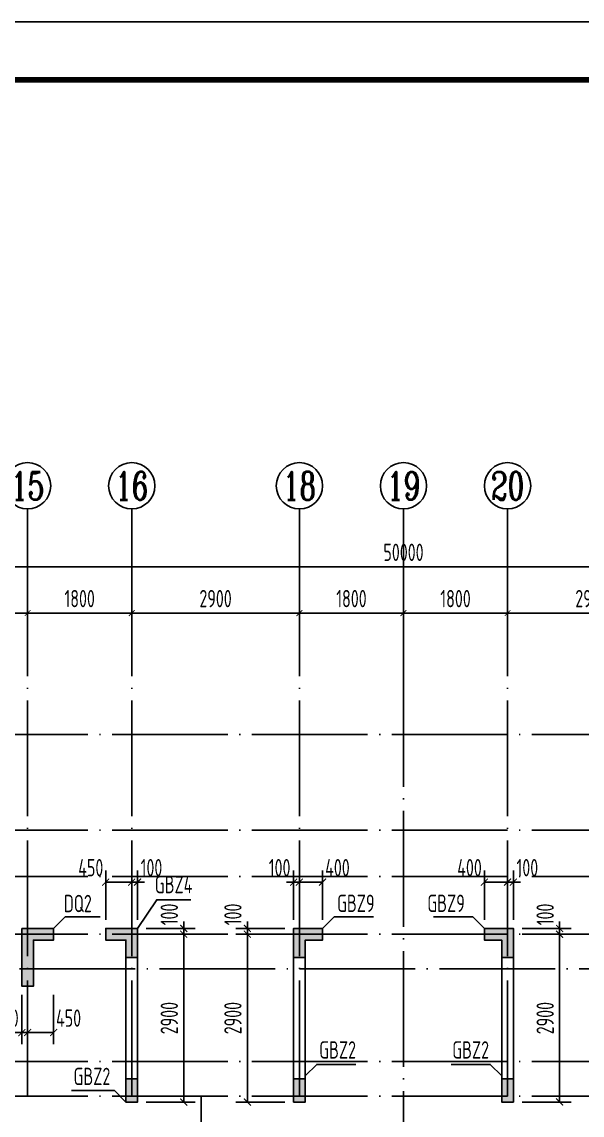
# Model space of a CAD drawing. Extents: x -668857 to 143095, y -247466 to 228182.
# Drawn here: x -308541 to -298851, y 69205 to 88100 of the extents above; entities that cross this region are included whole.
import ezdxf
from ezdxf.enums import TextEntityAlignment as Align

# ---------------------------------------------------------------- set-up
doc = ezdxf.new("R2010")
doc.units = 0
doc.header["$LTSCALE"] = 1000
doc.linetypes.add('DOTE', pattern=[2.42, 2, -0.2, 0.02, -0.2])
doc.layers.get('0').update_dxf_attribs({"linetype": 'CONTINUOUS'})
doc.layers.get('DEFPOINTS').update_dxf_attribs({"linetype": 'CONTINUOUS'})
for name, color, linetype in [('-TK', 7, 'CONTINUOUS'), ('A-AXIS', 1, 'CONTINUOUS'), ('A-DOTE', 10, 'DOTE'), ('AXIS_NUM', 7, 'CONTINUOUS'), ('S-Q墙实线', 6, 'CONTINUOUS'), ('S-Q墙标注', 3, 'CONTINUOUS'), ('S-X详图填充', 252, 'CONTINUOUS'), ('S-X详图实线', 4, 'CONTINUOUS'), ('S-Y一般标注', 3, 'CONTINUOUS'), ('S-Z柱编号', 6, 'CONTINUOUS')]:
    doc.layers.add(name, color=color, linetype=linetype)
doc.styles.add('TSSD_Axis', font='complex.shx', dxfattribs={"width": 0.7, "bigfont": 'hztxt.shx'})
doc.styles.add('TSSD_DIMENSION', font='Tssdeng.shx', dxfattribs={"width": 0.7, "bigfont": 'tssdchn.shx'})
doc.styles.add('TSSD_REIN', font='tssdeng.shx', dxfattribs={"width": 0.7, "height": 300, "bigfont": 'tssdchn.shx'})
doc.styles.add('结构文字', font='zstxt.shx', dxfattribs={"width": 0.7, "bigfont": 'zshz.shx'})
doc.dimstyles.new('STRUCK', dxfattribs={"dimtxt": 400, "dimasz": 121, "dimexe": 200, "dimexo": 150, "dimgap": 115, "dimtad": 1, "dimdec": 0, "dimdsep": 46, "dimtxsty": '结构文字', "dimblk": 'ARCHTICK', "dimcen": 400, "dimclrd": 3, "dimclre": 3, "dimclrt": 7, "dimadec": 0, "dimazin": 0, "dimtfac": 1, "dimtdec": 0, "dimtix": 1, "dimtmove": 2, "dimatfit": 3, "dimldrblk": '_DIMX', "dimfxl": 0, "dimtolj": 1, "dimtzin": 0, "dimarcsym": 0})
doc.dimstyles.new('TSSD_100_100', dxfattribs={"dimtxt": 300, "dimasz": 100, "dimexe": 100, "dimexo": 250, "dimgap": 100, "dimtad": 1, "dimdec": 0, "dimzin": 0, "dimdsep": 46, "dimtxsty": 'TSSD_DIMENSION', "dimblk": 'ARCHTICK', "dimcen": 0, "dimdle": 100, "dimclrt": 7, "dimadec": 0, "dimazin": 0, "dimtfac": 1, "dimtdec": 0, "dimtix": 1, "dimtmove": 2, "dimatfit": 3, "dimldrblk": 'ARCHTICK', "dimfxl": 0, "dimtolj": 1, "dimtzin": 0, "dimarcsym": 0})

# ---------------------------------------------------------------- blocks, each defined once
blk = doc.blocks.new('ts_axno')
at = {"color": 0, "linetype": 'ByBlock', "lineweight": -2}
blk.add_circle((0, 0), 0.5, dxfattribs=at)
at = {"color": 0, "linetype": 'ByBlock', "lineweight": -2, "style": 'TSSD_Axis', "width": 0.7}
blk.add_attdef('A', text='', height=0.6, dxfattribs=at).set_placement((0, 0), align=Align.MIDDLE_CENTER)
blk = doc.blocks.new('_ArchTick')
at = {"color": 0, "linetype": 'ByBlock', "const_width": 0.15}
blk.add_lwpolyline([(-0.5, -0.5), (0.5, 0.5)], dxfattribs=at)
blk = doc.blocks.new('*D104')
at = {"layer": 'DEFPOINTS', "color": 0}
for p in [(23100, 19250), (21400, 18250), (23100, 18250)]:
    blk.add_point(p, dxfattribs=at)
at = {"layer": 'S-Y一般标注', "color": 0, "lineweight": -2}
for p, q in [((21400, 18500), (21400, 19350)), ((23100, 18500), (23100, 19350)), ((21300, 19250), (23200, 19250))]:
    blk.add_line(p, q, dxfattribs=at)
at = {"layer": 'S-Y一般标注', "color": 0, "lineweight": -2, "xscale": 100, "yscale": 100, "zscale": 100, "rotation": 180}
blk.add_blockref('_ArchTick', (21400, 19250), dxfattribs=at)
at = {"layer": 'S-Y一般标注', "color": 0, "lineweight": -2, "xscale": 100, "yscale": 100, "zscale": 100}
blk.add_blockref('_ArchTick', (23100, 19250), dxfattribs=at)
at = {"layer": 'S-Y一般标注', "color": 7, "insert": (22250, 19500), "char_height": 300, "attachment_point": 5, "style": 'TSSD_DIMENSION'}
blk.add_mtext('\\A1;1700', dxfattribs=at)
blk = doc.blocks.new('*D105')
at = {"layer": 'DEFPOINTS', "color": 0}
for p in [(24900, 19250), (23100, 18250), (24900, 18250)]:
    blk.add_point(p, dxfattribs=at)
at = {"layer": 'S-Y一般标注', "color": 0, "lineweight": -2}
for p, q in [((23100, 18500), (23100, 19350)), ((24900, 18500), (24900, 19350)), ((23000, 19250), (25000, 19250))]:
    blk.add_line(p, q, dxfattribs=at)
at = {"layer": 'S-Y一般标注', "color": 0, "lineweight": -2, "xscale": 100, "yscale": 100, "zscale": 100, "rotation": 180}
blk.add_blockref('_ArchTick', (23100, 19250), dxfattribs=at)
at = {"layer": 'S-Y一般标注', "color": 0, "lineweight": -2, "xscale": 100, "yscale": 100, "zscale": 100}
blk.add_blockref('_ArchTick', (24900, 19250), dxfattribs=at)
at = {"layer": 'S-Y一般标注', "color": 7, "insert": (24000, 19500), "char_height": 300, "attachment_point": 5, "style": 'TSSD_DIMENSION'}
blk.add_mtext('\\A1;1800', dxfattribs=at)
blk = doc.blocks.new('*D106')
at = {"layer": 'DEFPOINTS', "color": 0}
for p in [(27800, 19250), (24900, 18250), (27800, 18250)]:
    blk.add_point(p, dxfattribs=at)
at = {"layer": 'S-Y一般标注', "color": 0, "lineweight": -2}
for p, q in [((24900, 18500), (24900, 19350)), ((27800, 18500), (27800, 19350)), ((24800, 19250), (27900, 19250))]:
    blk.add_line(p, q, dxfattribs=at)
at = {"layer": 'S-Y一般标注', "color": 0, "lineweight": -2, "xscale": 100, "yscale": 100, "zscale": 100, "rotation": 180}
blk.add_blockref('_ArchTick', (24900, 19250), dxfattribs=at)
at = {"layer": 'S-Y一般标注', "color": 0, "lineweight": -2, "xscale": 100, "yscale": 100, "zscale": 100}
blk.add_blockref('_ArchTick', (27800, 19250), dxfattribs=at)
at = {"layer": 'S-Y一般标注', "color": 7, "insert": (26350, 19500), "char_height": 300, "attachment_point": 5, "style": 'TSSD_DIMENSION'}
blk.add_mtext('\\A1;2900', dxfattribs=at)
blk = doc.blocks.new('*D107')
at = {"layer": 'DEFPOINTS', "color": 0}
for p in [(29600, 19250), (27800, 18250), (29600, 18250)]:
    blk.add_point(p, dxfattribs=at)
at = {"layer": 'S-Y一般标注', "color": 0, "lineweight": -2}
for p, q in [((27800, 18500), (27800, 19350)), ((29600, 18500), (29600, 19350)), ((27700, 19250), (29700, 19250))]:
    blk.add_line(p, q, dxfattribs=at)
at = {"layer": 'S-Y一般标注', "color": 0, "lineweight": -2, "xscale": 100, "yscale": 100, "zscale": 100, "rotation": 180}
blk.add_blockref('_ArchTick', (27800, 19250), dxfattribs=at)
at = {"layer": 'S-Y一般标注', "color": 0, "lineweight": -2, "xscale": 100, "yscale": 100, "zscale": 100}
blk.add_blockref('_ArchTick', (29600, 19250), dxfattribs=at)
at = {"layer": 'S-Y一般标注', "color": 7, "insert": (28700, 19500), "char_height": 300, "attachment_point": 5, "style": 'TSSD_DIMENSION'}
blk.add_mtext('\\A1;1800', dxfattribs=at)
blk = doc.blocks.new('*D108')
at = {"layer": 'DEFPOINTS', "color": 0}
for p in [(31400, 19250), (29600, 18250), (31400, 18250)]:
    blk.add_point(p, dxfattribs=at)
at = {"layer": 'S-Y一般标注', "color": 0, "lineweight": -2}
for p, q in [((29600, 18500), (29600, 19350)), ((31400, 18500), (31400, 19350)), ((29500, 19250), (31500, 19250))]:
    blk.add_line(p, q, dxfattribs=at)
at = {"layer": 'S-Y一般标注', "color": 0, "lineweight": -2, "xscale": 100, "yscale": 100, "zscale": 100, "rotation": 180}
blk.add_blockref('_ArchTick', (29600, 19250), dxfattribs=at)
at = {"layer": 'S-Y一般标注', "color": 0, "lineweight": -2, "xscale": 100, "yscale": 100, "zscale": 100}
blk.add_blockref('_ArchTick', (31400, 19250), dxfattribs=at)
at = {"layer": 'S-Y一般标注', "color": 7, "insert": (30500, 19500), "char_height": 300, "attachment_point": 5, "style": 'TSSD_DIMENSION'}
blk.add_mtext('\\A1;1800', dxfattribs=at)
blk = doc.blocks.new('*D109')
at = {"layer": 'DEFPOINTS', "color": 0}
for p in [(34300, 19250), (31400, 18250), (34300, 18250)]:
    blk.add_point(p, dxfattribs=at)
at = {"layer": 'S-Y一般标注', "color": 0, "lineweight": -2}
for p, q in [((31400, 18500), (31400, 19350)), ((34300, 18500), (34300, 19350)), ((31300, 19250), (34400, 19250))]:
    blk.add_line(p, q, dxfattribs=at)
at = {"layer": 'S-Y一般标注', "color": 0, "lineweight": -2, "xscale": 100, "yscale": 100, "zscale": 100, "rotation": 180}
blk.add_blockref('_ArchTick', (31400, 19250), dxfattribs=at)
at = {"layer": 'S-Y一般标注', "color": 0, "lineweight": -2, "xscale": 100, "yscale": 100, "zscale": 100}
blk.add_blockref('_ArchTick', (34300, 19250), dxfattribs=at)
at = {"layer": 'S-Y一般标注', "color": 7, "insert": (32850, 19500), "char_height": 300, "attachment_point": 5, "style": 'TSSD_DIMENSION'}
blk.add_mtext('\\A1;2900', dxfattribs=at)
blk = doc.blocks.new('*D119')
at = {"layer": 'DEFPOINTS', "color": 0}
for p in [(54600, 20050), (4600, 18250), (54600, 18250)]:
    blk.add_point(p, dxfattribs=at)
at = {"layer": 'S-Y一般标注', "color": 0, "lineweight": -2}
for p, q in [((4500, 20050), (54700, 20050)), ((4600, 18500), (4600, 20150)), ((54600, 18500), (54600, 20150))]:
    blk.add_line(p, q, dxfattribs=at)
at = {"layer": 'S-Y一般标注', "color": 0, "lineweight": -2, "xscale": 100, "yscale": 100, "zscale": 100, "rotation": 180}
blk.add_blockref('_ArchTick', (4600, 20050), dxfattribs=at)
at = {"layer": 'S-Y一般标注', "color": 0, "lineweight": -2, "xscale": 100, "yscale": 100, "zscale": 100}
blk.add_blockref('_ArchTick', (54600, 20050), dxfattribs=at)
at = {"layer": 'S-Y一般标注', "color": 7, "insert": (29600, 20300), "char_height": 300, "attachment_point": 5, "style": 'TSSD_DIMENSION'}
blk.add_mtext('\\A1;50000', dxfattribs=at)
blk = doc.blocks.new('*D1826')
at = {"layer": 'DEFPOINTS', "color": 0}
for p in [(-304641, 72332), (-303841, 72332), (-303841, 69432)]:
    blk.add_point(p, dxfattribs=at)
at = {"layer": 'S-Q墙标注', "color": 3, "lineweight": -2}
for p, q in [((-303991, 72332), (-304841, 72332)), ((-304641, 69432), (-304641, 72332)), ((-303991, 69432), (-304841, 69432))]:
    blk.add_line(p, q, dxfattribs=at)
at = {"layer": 'S-Q墙标注', "color": 3, "lineweight": -2, "xscale": 121, "yscale": 121, "zscale": 121}
for p, rotation in [((-304641, 72332), 90), ((-304641, 69432), 270)]:
    blk.add_blockref('_ArchTick', p, dxfattribs=dict(at, rotation=rotation))
at = {"layer": 'S-Q墙标注', "color": 7, "insert": (-304891, 70882), "char_height": 300, "attachment_point": 5, "rotation": 90, "style": 'TSSD_REIN'}
blk.add_mtext('\\A1;2900', dxfattribs=at)
blk = doc.blocks.new('_DIMX')
blk.add_line((-150, 0), (150, 0))
at = {"const_width": 50}
blk.add_lwpolyline([(-70, -70), (70, 70)], dxfattribs=at)
blk = doc.blocks.new('*D1827')
at = {"layer": 'DEFPOINTS', "color": 0}
for p in [(-304641, 72432), (-303841, 72432), (-303841, 72332)]:
    blk.add_point(p, dxfattribs=at)
at = {"layer": 'S-Q墙标注', "color": 3, "lineweight": -2}
for p, q in [((-303991, 72432), (-304841, 72432)), ((-304641, 72432), (-304641, 72553)), ((-304641, 72332), (-304641, 72432)), ((-303991, 72332), (-304841, 72332)), ((-304641, 72332), (-304641, 72211))]:
    blk.add_line(p, q, dxfattribs=at)
at = {"layer": 'S-Q墙标注', "color": 3, "lineweight": -2, "xscale": 121, "yscale": 121, "zscale": 121}
for p, rotation in [((-304641, 72432), 270), ((-304641, 72332), 90)]:
    blk.add_blockref('_ArchTick', p, dxfattribs=dict(at, rotation=rotation))
at = {"layer": 'S-Q墙标注', "color": 7, "insert": (-304891, 72674), "char_height": 300, "attachment_point": 5, "rotation": 90, "style": 'TSSD_REIN'}
blk.add_mtext('\\A1;100', dxfattribs=at)
blk = doc.blocks.new('*D1828')
at = {"layer": 'DEFPOINTS', "color": 0}
for p in [(-303741, 73232), (-303741, 72432), (-303341, 72432)]:
    blk.add_point(p, dxfattribs=at)
at = {"layer": 'S-Q墙标注', "color": 3, "lineweight": -2}
for p, q in [((-303741, 72582), (-303741, 73432)), ((-303341, 72582), (-303341, 73432)), ((-303341, 73232), (-303741, 73232))]:
    blk.add_line(p, q, dxfattribs=at)
at = {"layer": 'S-Q墙标注', "color": 3, "lineweight": -2, "xscale": 121, "yscale": 121, "zscale": 121, "rotation": 180}
blk.add_blockref('_ArchTick', (-303741, 73232), dxfattribs=at)
at = {"layer": 'S-Q墙标注', "color": 3, "lineweight": -2, "xscale": 121, "yscale": 121, "zscale": 121}
blk.add_blockref('_ArchTick', (-303341, 73232), dxfattribs=at)
at = {"layer": 'S-Q墙标注', "color": 7, "insert": (-303083, 73482), "char_height": 300, "attachment_point": 5, "style": 'TSSD_REIN'}
blk.add_mtext('\\A1;400', dxfattribs=at)
blk = doc.blocks.new('*D1829')
at = {"layer": 'DEFPOINTS', "color": 0}
for p in [(-303841, 73232), (-303841, 72432), (-303741, 72432)]:
    blk.add_point(p, dxfattribs=at)
at = {"layer": 'S-Q墙标注', "color": 3, "lineweight": -2}
for p, q in [((-303841, 72582), (-303841, 73432)), ((-303741, 72582), (-303741, 73432)), ((-303841, 73232), (-303962, 73232)), ((-303741, 73232), (-303841, 73232)), ((-303741, 73232), (-303620, 73232))]:
    blk.add_line(p, q, dxfattribs=at)
at = {"layer": 'S-Q墙标注', "color": 3, "lineweight": -2, "xscale": 121, "yscale": 121, "zscale": 121}
blk.add_blockref('_ArchTick', (-303841, 73232), dxfattribs=at)
at = {"layer": 'S-Q墙标注', "color": 3, "lineweight": -2, "xscale": 121, "yscale": 121, "zscale": 121, "rotation": 180}
blk.add_blockref('_ArchTick', (-303741, 73232), dxfattribs=at)
at = {"layer": 'S-Q墙标注', "color": 7, "insert": (-304083, 73482), "char_height": 300, "attachment_point": 5, "style": 'TSSD_REIN'}
blk.add_mtext('\\A1;100', dxfattribs=at)
blk = doc.blocks.new('*D1830')
at = {"layer": 'DEFPOINTS', "color": 0}
for p in [(-306541, 72332), (-305741, 72332), (-306541, 69432)]:
    blk.add_point(p, dxfattribs=at)
at = {"layer": 'S-Q墙标注', "color": 3, "lineweight": -2}
for p, q in [((-306391, 72332), (-305541, 72332)), ((-305741, 69432), (-305741, 72332)), ((-306391, 69432), (-305541, 69432))]:
    blk.add_line(p, q, dxfattribs=at)
at = {"layer": 'S-Q墙标注', "color": 3, "lineweight": -2, "xscale": 121, "yscale": 121, "zscale": 121}
for p, rotation in [((-305741, 72332), 90), ((-305741, 69432), 270)]:
    blk.add_blockref('_ArchTick', p, dxfattribs=dict(at, rotation=rotation))
at = {"layer": 'S-Q墙标注', "color": 7, "insert": (-305991, 70882), "char_height": 300, "attachment_point": 5, "rotation": 90, "style": 'TSSD_REIN'}
blk.add_mtext('\\A1;2900', dxfattribs=at)
blk = doc.blocks.new('*D1831')
at = {"layer": 'DEFPOINTS', "color": 0}
for p in [(-306541, 72432), (-305741, 72432), (-306541, 72332)]:
    blk.add_point(p, dxfattribs=at)
at = {"layer": 'S-Q墙标注', "color": 3, "lineweight": -2}
for p, q in [((-306391, 72432), (-305541, 72432)), ((-305741, 72432), (-305741, 72553)), ((-305741, 72332), (-305741, 72432)), ((-306391, 72332), (-305541, 72332)), ((-305741, 72332), (-305741, 72211))]:
    blk.add_line(p, q, dxfattribs=at)
at = {"layer": 'S-Q墙标注', "color": 3, "lineweight": -2, "xscale": 121, "yscale": 121, "zscale": 121}
for p, rotation in [((-305741, 72432), 270), ((-305741, 72332), 90)]:
    blk.add_blockref('_ArchTick', p, dxfattribs=dict(at, rotation=rotation))
at = {"layer": 'S-Q墙标注', "color": 7, "insert": (-305991, 72674), "char_height": 300, "attachment_point": 5, "rotation": 90, "style": 'TSSD_REIN'}
blk.add_mtext('\\A1;100', dxfattribs=at)
blk = doc.blocks.new('*D1832')
at = {"layer": 'DEFPOINTS', "color": 0}
for p in [(-306641, 73232), (-306641, 72432), (-306541, 72432)]:
    blk.add_point(p, dxfattribs=at)
at = {"layer": 'S-Q墙标注', "color": 3, "lineweight": -2}
for p, q in [((-306641, 72582), (-306641, 73432)), ((-306541, 72582), (-306541, 73432)), ((-306641, 73232), (-306762, 73232)), ((-306541, 73232), (-306641, 73232)), ((-306541, 73232), (-306420, 73232))]:
    blk.add_line(p, q, dxfattribs=at)
at = {"layer": 'S-Q墙标注', "color": 3, "lineweight": -2, "xscale": 121, "yscale": 121, "zscale": 121}
blk.add_blockref('_ArchTick', (-306641, 73232), dxfattribs=at)
at = {"layer": 'S-Q墙标注', "color": 3, "lineweight": -2, "xscale": 121, "yscale": 121, "zscale": 121, "rotation": 180}
blk.add_blockref('_ArchTick', (-306541, 73232), dxfattribs=at)
at = {"layer": 'S-Q墙标注', "color": 7, "insert": (-306299, 73482), "char_height": 300, "attachment_point": 5, "style": 'TSSD_REIN'}
blk.add_mtext('\\A1;100', dxfattribs=at)
blk = doc.blocks.new('*D1833')
at = {"layer": 'DEFPOINTS', "color": 0}
for p in [(-307091, 73232), (-307091, 72432), (-306641, 72432)]:
    blk.add_point(p, dxfattribs=at)
at = {"layer": 'S-Q墙标注', "color": 3, "lineweight": -2}
for p, q in [((-307091, 72582), (-307091, 73432)), ((-306641, 72582), (-306641, 73432)), ((-306641, 73232), (-307091, 73232))]:
    blk.add_line(p, q, dxfattribs=at)
at = {"layer": 'S-Q墙标注', "color": 3, "lineweight": -2, "xscale": 121, "yscale": 121, "zscale": 121, "rotation": 180}
blk.add_blockref('_ArchTick', (-307091, 73232), dxfattribs=at)
at = {"layer": 'S-Q墙标注', "color": 3, "lineweight": -2, "xscale": 121, "yscale": 121, "zscale": 121}
blk.add_blockref('_ArchTick', (-306641, 73232), dxfattribs=at)
at = {"layer": 'S-Q墙标注', "color": 7, "insert": (-307349, 73482), "char_height": 300, "attachment_point": 5, "style": 'TSSD_REIN'}
blk.add_mtext('\\A1;450', dxfattribs=at)
blk = doc.blocks.new('*D1836')
at = {"layer": 'DEFPOINTS', "color": 0}
for p in [(-308441, 71432), (-307991, 71432), (-308441, 70632)]:
    blk.add_point(p, dxfattribs=at)
at = {"layer": 'S-Q墙标注', "color": 3, "lineweight": -2}
for p, q in [((-308441, 71282), (-308441, 70432)), ((-307991, 71282), (-307991, 70432)), ((-307991, 70632), (-308441, 70632))]:
    blk.add_line(p, q, dxfattribs=at)
at = {"layer": 'S-Q墙标注', "color": 3, "lineweight": -2, "xscale": 121, "yscale": 121, "zscale": 121, "rotation": 180}
blk.add_blockref('_ArchTick', (-308441, 70632), dxfattribs=at)
at = {"layer": 'S-Q墙标注', "color": 3, "lineweight": -2, "xscale": 121, "yscale": 121, "zscale": 121}
blk.add_blockref('_ArchTick', (-307991, 70632), dxfattribs=at)
at = {"layer": 'S-Q墙标注', "color": 7, "insert": (-307733, 70882), "char_height": 300, "attachment_point": 5, "style": 'TSSD_REIN'}
blk.add_mtext('\\A1;450', dxfattribs=at)
blk = doc.blocks.new('*D1837')
at = {"layer": 'DEFPOINTS', "color": 0}
for p in [(-308541, 71432), (-308441, 71432), (-308541, 70632)]:
    blk.add_point(p, dxfattribs=at)
at = {"layer": 'S-Q墙标注', "color": 3, "lineweight": -2}
for p, q in [((-308541, 71282), (-308541, 70432)), ((-308441, 71282), (-308441, 70432)), ((-308541, 70632), (-308662, 70632)), ((-308441, 70632), (-308541, 70632)), ((-308441, 70632), (-308320, 70632))]:
    blk.add_line(p, q, dxfattribs=at)
at = {"layer": 'S-Q墙标注', "color": 3, "lineweight": -2, "xscale": 121, "yscale": 121, "zscale": 121}
blk.add_blockref('_ArchTick', (-308541, 70632), dxfattribs=at)
at = {"layer": 'S-Q墙标注', "color": 3, "lineweight": -2, "xscale": 121, "yscale": 121, "zscale": 121, "rotation": 180}
blk.add_blockref('_ArchTick', (-308441, 70632), dxfattribs=at)
at = {"layer": 'S-Q墙标注', "color": 7, "insert": (-308783, 70882), "char_height": 300, "attachment_point": 5, "style": 'TSSD_REIN'}
blk.add_mtext('\\A1;100', dxfattribs=at)
blk = doc.blocks.new('*D1751')
at = {"layer": 'DEFPOINTS', "color": 0}
for p in [(-300041, 72332), (-299241, 72332), (-300041, 69432)]:
    blk.add_point(p, dxfattribs=at)
at = {"layer": 'S-Q墙标注', "color": 3, "lineweight": -2}
for p, q in [((-299891, 72332), (-299041, 72332)), ((-299241, 69432), (-299241, 72332)), ((-299891, 69432), (-299041, 69432))]:
    blk.add_line(p, q, dxfattribs=at)
at = {"layer": 'S-Q墙标注', "color": 3, "lineweight": -2, "xscale": 121, "yscale": 121, "zscale": 121}
for p, rotation in [((-299241, 72332), 90), ((-299241, 69432), 270)]:
    blk.add_blockref('_ArchTick', p, dxfattribs=dict(at, rotation=rotation))
at = {"layer": 'S-Q墙标注', "color": 7, "insert": (-299491, 70882), "char_height": 300, "attachment_point": 5, "rotation": 90, "style": 'TSSD_REIN'}
blk.add_mtext('\\A1;2900', dxfattribs=at)
blk = doc.blocks.new('*D1752')
at = {"layer": 'DEFPOINTS', "color": 0}
for p in [(-300041, 72432), (-299241, 72432), (-300041, 72332)]:
    blk.add_point(p, dxfattribs=at)
at = {"layer": 'S-Q墙标注', "color": 3, "lineweight": -2}
for p, q in [((-299891, 72432), (-299041, 72432)), ((-299241, 72432), (-299241, 72553)), ((-299241, 72332), (-299241, 72432)), ((-299891, 72332), (-299041, 72332)), ((-299241, 72332), (-299241, 72211))]:
    blk.add_line(p, q, dxfattribs=at)
at = {"layer": 'S-Q墙标注', "color": 3, "lineweight": -2, "xscale": 121, "yscale": 121, "zscale": 121}
for p, rotation in [((-299241, 72432), 270), ((-299241, 72332), 90)]:
    blk.add_blockref('_ArchTick', p, dxfattribs=dict(at, rotation=rotation))
at = {"layer": 'S-Q墙标注', "color": 7, "insert": (-299491, 72674), "char_height": 300, "attachment_point": 5, "rotation": 90, "style": 'TSSD_REIN'}
blk.add_mtext('\\A1;100', dxfattribs=at)
blk = doc.blocks.new('*D1753')
at = {"layer": 'DEFPOINTS', "color": 0}
for p in [(-300141, 73232), (-300541, 72432), (-300141, 72432)]:
    blk.add_point(p, dxfattribs=at)
at = {"layer": 'S-Q墙标注', "color": 3, "lineweight": -2}
for p, q in [((-300541, 72582), (-300541, 73432)), ((-300141, 72582), (-300141, 73432)), ((-300541, 73232), (-300141, 73232))]:
    blk.add_line(p, q, dxfattribs=at)
at = {"layer": 'S-Q墙标注', "color": 3, "lineweight": -2, "xscale": 121, "yscale": 121, "zscale": 121, "rotation": 180}
blk.add_blockref('_ArchTick', (-300541, 73232), dxfattribs=at)
at = {"layer": 'S-Q墙标注', "color": 3, "lineweight": -2, "xscale": 121, "yscale": 121, "zscale": 121}
blk.add_blockref('_ArchTick', (-300141, 73232), dxfattribs=at)
at = {"layer": 'S-Q墙标注', "color": 7, "insert": (-300799, 73482), "char_height": 300, "attachment_point": 5, "style": 'TSSD_REIN'}
blk.add_mtext('\\A1;400', dxfattribs=at)
blk = doc.blocks.new('*D1754')
at = {"layer": 'DEFPOINTS', "color": 0}
for p in [(-300041, 73232), (-300141, 72432), (-300041, 72432)]:
    blk.add_point(p, dxfattribs=at)
at = {"layer": 'S-Q墙标注', "color": 3, "lineweight": -2}
for p, q in [((-300141, 72582), (-300141, 73432)), ((-300041, 72582), (-300041, 73432)), ((-300141, 73232), (-300262, 73232)), ((-300141, 73232), (-300041, 73232)), ((-300041, 73232), (-299920, 73232))]:
    blk.add_line(p, q, dxfattribs=at)
at = {"layer": 'S-Q墙标注', "color": 3, "lineweight": -2, "xscale": 121, "yscale": 121, "zscale": 121}
blk.add_blockref('_ArchTick', (-300141, 73232), dxfattribs=at)
at = {"layer": 'S-Q墙标注', "color": 3, "lineweight": -2, "xscale": 121, "yscale": 121, "zscale": 121, "rotation": 180}
blk.add_blockref('_ArchTick', (-300041, 73232), dxfattribs=at)
at = {"layer": 'S-Q墙标注', "color": 7, "insert": (-299799, 73482), "char_height": 300, "attachment_point": 5, "style": 'TSSD_REIN'}
blk.add_mtext('\\A1;100', dxfattribs=at)
blk = doc.blocks.new('A1')
blk.add_lwpolyline([(0, 59400), (0, 0), (84100, 0), (84100, 59400)], close=True)
at = {"const_width": 100}
blk.add_lwpolyline([(2500, 58400), (2500, 1000), (83100, 1000), (83100, 58400)], close=True, dxfattribs=at)
blk = doc.blocks.new('20210726.16395156')
at = {"layer": 'A-AXIS'}
for p, q in [((23100, 18249.9), (23100, 21049.9)), ((24900, 18249.9), (24900, 21049.9)), ((27800, 18249.9), (27800, 21049.9)), ((29600, 18249.9), (29600, 21049.9)), ((31400, 18249.9), (31400, 21049.9))]:
    blk.add_line(p, q, dxfattribs=at)
at = {"layer": 'A-DOTE'}
for p, q in [((23100, 10900), (23100, 18249.9)), ((24900, 10900), (24900, 18249.9)), ((27800, 10900), (27800, 18249.9)), ((29600, 18249.9), (29600, 3600)), ((31400, 10900), (31400, 18249.9)), ((55600, 17150), (3600, 17150)), ((55600, 15500), (3600, 15500)), ((55600, 14700), (3600, 14700)), ((55600, 13700), (3600, 13700)), ((3600, 13100.3), (55600, 13100.3)), ((55600, 11500), (3600, 11500)), ((55600, 10900), (3600, 10900)), ((26100, 10900), (26100, 3600))]:
    blk.add_line(p, q, dxfattribs=at)
at = {"layer": 'A-AXIS'}
ref = blk.add_blockref('ts_axno', (23100, 21449.9), dxfattribs=dict(at, xscale=800, yscale=800, zscale=800))
ref.add_attrib('9', '15', dxfattribs={"layer": 'AXIS_NUM', "height": 480, "style": 'TSSD_Axis', "width": 0.7}).set_placement((23100, 21449.9), align=Align.MIDDLE_CENTER)
ref = blk.add_blockref('ts_axno', (24900, 21449.9), dxfattribs=dict(at, xscale=800, yscale=800, zscale=800))
ref.add_attrib('10', '16', dxfattribs={"layer": 'AXIS_NUM', "height": 480, "style": 'TSSD_Axis', "width": 0.7}).set_placement((24900, 21449.9), align=Align.MIDDLE_CENTER)
ref = blk.add_blockref('ts_axno', (27800, 21449.9), dxfattribs=dict(at, xscale=800, yscale=800, zscale=800))
ref.add_attrib('11', '18', dxfattribs={"layer": 'AXIS_NUM', "height": 480, "style": 'TSSD_Axis', "width": 0.7}).set_placement((27800, 21449.9), align=Align.MIDDLE_CENTER)
ref = blk.add_blockref('ts_axno', (29600, 21449.9), dxfattribs=dict(at, xscale=800, yscale=800, zscale=800))
ref.add_attrib('12', '19', dxfattribs={"layer": 'AXIS_NUM', "height": 480, "style": 'TSSD_Axis', "width": 0.7}).set_placement((29600, 21449.9), align=Align.MIDDLE_CENTER)
ref = blk.add_blockref('ts_axno', (31400, 21449.9), dxfattribs=dict(at, xscale=800, yscale=800, zscale=800))
ref.add_attrib('13', '20', dxfattribs={"layer": 'AXIS_NUM', "height": 480, "style": 'TSSD_Axis', "width": 0.7}).set_placement((31400, 21449.9), align=Align.MIDDLE_CENTER)
at = {"layer": 'S-Y一般标注'}
for base, p1, p2, picture, middle in [((54600, 20049.9), (4600, 18249.9), (54600, 18249.9), '*D119', (29600, 20299.9)), ((23100, 19249.9), (21400, 18249.9), (23100, 18249.9), '*D104', (22250, 19499.9)), ((24900, 19249.9), (23100, 18249.9), (24900, 18249.9), '*D105', (24000, 19499.9)), ((27800, 19249.9), (24900, 18249.9), (27800, 18249.9), '*D106', (26350, 19499.9)), ((29600, 19249.9), (27800, 18249.9), (29600, 18249.9), '*D107', (28700, 19499.9)), ((31400, 19249.9), (29600, 18249.9), (31400, 18249.9), '*D108', (30500, 19499.9)), ((34300, 19249.9), (31400, 18249.9), (34300, 18249.9), '*D109', (32850, 19499.9))]:
    dim = blk.add_linear_dim(base=base, p1=p1, p2=p2, dimstyle='TSSD_100_100', dxfattribs=at)
    dim.commit()
    dim.dimension.update_dxf_attribs({"geometry": picture, "text_midpoint": middle})

msp = doc.modelspace()

# ---------------------------------------------------------------- hatches: boundary and pattern name
at = {"layer": 'S-X详图填充'}
h = msp.add_hatch(color=256, dxfattribs=at)
h.dxf.hatch_style = 1
h.paths.add_polyline_path([(-308540.73, 72432.08), (-308540.73, 71432.08), (-308340.73, 71432.08), (-308340.73, 72232.08), (-307990.83, 72232.08), (-307990.83, 72432.08)])
h = msp.add_hatch(color=256, dxfattribs=at)
h.dxf.hatch_style = 1
h.paths.add_polyline_path([(-306740.74, 71932.08), (-306540.74, 71932.08), (-306540.74, 72432.08), (-307090.74, 72432.08), (-307090.74, 72232.08), (-306740.74, 72232.08)])
h = msp.add_hatch(color=256, dxfattribs=at)
h.dxf.hatch_style = 1
h.paths.add_polyline_path([(-303840.74, 71932.08), (-303640.74, 71932.08), (-303640.74, 72232.08), (-303340.83, 72232.08), (-303340.83, 72432.08), (-303840.74, 72432.08)])
h = msp.add_hatch(color=256, dxfattribs=at)
h.dxf.hatch_style = 1
h.paths.add_polyline_path([(-300240.72, 71932.08), (-300040.72, 71932.08), (-300040.72, 72432.08), (-300540.64, 72432.08), (-300540.64, 72232.08), (-300240.72, 72232.08)])
h = msp.add_hatch(color=256, dxfattribs=at)
h.dxf.hatch_style = 1
h.paths.add_polyline_path([(-306540.74, 69832.08), (-306740.74, 69832.08), (-306740.74, 69432.08), (-306540.74, 69432.08)])
h = msp.add_hatch(color=256, dxfattribs=at)
h.dxf.hatch_style = 1
h.paths.add_polyline_path([(-303640.74, 69832.08), (-303840.74, 69832.08), (-303840.74, 69432.08), (-303640.74, 69432.08)])
h = msp.add_hatch(color=256, dxfattribs=at)
h.dxf.hatch_style = 1
h.paths.add_polyline_path([(-300040.72, 69832.08), (-300240.72, 69832.08), (-300240.72, 69432.08), (-300040.72, 69432.08)])

# ---------------------------------------------------------------- linework, layer by layer
at = {"layer": 'S-Q墙实线'}
for points in [[(-308540.73, 72432.08), (-308540.73, 71432.08), (-308340.73, 71432.08), (-308340.73, 72232.08), (-307990.83, 72232.08), (-307990.83, 72432.08)], [(-306540.74, 72432.08), (-307090.74, 72432.08), (-307090.74, 72232.08), (-306740.74, 72232.08), (-306740.74, 69432.08), (-306540.74, 69432.08)], [(-303840.74, 72432.08), (-303840.74, 69432.08), (-303640.74, 69432.08), (-303640.74, 72232.08), (-303340.83, 72232.08), (-303340.83, 72432.08)], [(-300040.72, 72432.08), (-300540.64, 72432.08), (-300540.64, 72232.08), (-300240.72, 72232.08), (-300240.72, 69432.08), (-300040.72, 69432.08)]]:
    msp.add_lwpolyline(points, close=True, dxfattribs=at)
at = {"layer": 'S-X详图实线'}
for points in [[(-308540.73, 72432.08), (-308540.73, 71432.08), (-308340.73, 71432.08), (-308340.73, 72232.08), (-307990.83, 72232.08), (-307990.83, 72432.08), (-308540.73, 72432.08)], [(-306740.74, 71932.08), (-306540.74, 71932.08), (-306540.74, 72432.08), (-307090.74, 72432.08), (-307090.74, 72232.08), (-306740.74, 72232.08), (-306740.74, 71932.08)], [(-303840.74, 71932.08), (-303640.74, 71932.08), (-303640.74, 72232.08), (-303340.83, 72232.08), (-303340.83, 72432.08), (-303840.74, 72432.08), (-303840.74, 71932.08)], [(-300240.72, 71932.08), (-300040.72, 71932.08), (-300040.72, 72432.08), (-300540.64, 72432.08), (-300540.64, 72232.08), (-300240.72, 72232.08), (-300240.72, 71932.08)], [(-306540.74, 69832.08), (-306740.74, 69832.08), (-306740.74, 69432.08), (-306540.74, 69432.08), (-306540.74, 69832.08)], [(-303640.74, 69832.08), (-303840.74, 69832.08), (-303840.74, 69432.08), (-303640.74, 69432.08), (-303640.74, 69832.08)], [(-300040.72, 69832.08), (-300240.72, 69832.08), (-300240.72, 69432.08), (-300040.72, 69432.08), (-300040.72, 69832.08)]]:
    msp.add_lwpolyline(points, close=True, dxfattribs=at)
at = {"layer": 'S-Z柱编号', "color": 7}
for points in [[(-306540.74, 72432.08), (-306208.3, 72928.71), (-305618.46, 72928.71)], [(-307990.83, 72432.08), (-307790.83, 72632.08), (-307184.81, 72632.08)], [(-303340.83, 72432.08), (-303140.83, 72632.08), (-302461.4, 72632.08)], [(-300540.63, 72432.08), (-300740.63, 72632.08), (-301420.06, 72632.08)], [(-303640.74, 69882.08), (-303440.74, 70082.08), (-302767.22, 70082.08)], [(-300240.72, 69882.08), (-300440.72, 70082.08), (-301114.24, 70082.08)], [(-306740.74, 69432.08), (-306940.74, 69632.08), (-307681.08, 69632.08)]]:
    msp.add_lwpolyline(points, dxfattribs=at)

# ---------------------------------------------------------------- block references
at = {"layer": '-TK'}
msp.add_blockref('A1', (-341718.52, 28699.67), dxfattribs=at)
at = {"layer": 'A-DOTE'}
msp.add_blockref('20210726.16395156', (-331540.73, 58632.03), dxfattribs=at)

# ---------------------------------------------------------------- texts
at = {"layer": 'S-Z柱编号', "color": 7, "style": 'TSSD_REIN', "width": 0.7}
for s, p in [('GBZ4', (-306240.74, 72950.26)), ('DQ2', (-307815.51, 72622.81)), ('GBZ9', (-303088.47, 72626.25)), ('GBZ9', (-301527.99, 72626.25)), ('GBZ2', (-303397.89, 70092.67)), ('GBZ2', (-301097.42, 70092.67)), ('GBZ2', (-307646.51, 69634.8))]:
    msp.add_text(s, height=300, dxfattribs=at).set_placement(p, align=Align.BOTTOM_LEFT)

# ---------------------------------------------------------------- dimensions: what is measured, and where the dimension line sits
at = {"layer": 'S-Q墙标注'}
for base, p1, p2, angle, picture, middle in [((-307090.74, 73232.08), (-306640.73, 72432.08), (-307090.74, 72432.08), 180, '*D1833', (-307348.82, 73482.08)), ((-306640.73, 73232.08), (-306540.74, 72432.08), (-306640.73, 72432.08), 180, '*D1832', (-306298.82, 73482.08)), ((-303840.74, 73232.08), (-303740.73, 72432.08), (-303840.74, 72432.08), 180, '*D1829', (-304082.67, 73482.08)), ((-303740.73, 73232.08), (-303340.83, 72432.08), (-303740.73, 72432.08), 180, '*D1828', (-303082.75, 73482.08)), ((-305740.74, 72432.08), (-306540.74, 72332.08), (-306540.74, 72432.08), 90, '*D1831', (-305990.74, 72674)), ((-304640.74, 72432.08), (-303840.74, 72332.08), (-303840.74, 72432.08), 90, '*D1827', (-304890.74, 72674)), ((-299240.72, 72432.08), (-300040.72, 72332.08), (-300040.72, 72432.08), 90, '*D1752', (-299490.72, 72674)), ((-308540.74, 70632.08), (-308440.73, 71432.08), (-308540.74, 71432.08), 180, '*D1837', (-308782.66, 70882.08)), ((-308440.73, 70632.08), (-307990.82, 71432.08), (-308440.73, 71432.08), 180, '*D1836', (-307732.75, 70882.08))]:
    dim = msp.add_linear_dim(base=base, p1=p1, p2=p2, angle=angle, dimstyle='STRUCK', override={"dimtxt": 300, "dimgap": 100, "dimtxsty": 'TSSD_REIN'}, dxfattribs=at)
    dim.commit()
    dim.dimension.update_dxf_attribs({"geometry": picture, "text_midpoint": middle, "dimtype": 160})
for base, p1, p2, picture, middle in [((-300140.73, 73232.08), (-300540.64, 72432.08), (-300140.73, 72432.08), '*D1753', (-300798.71, 73482.08)), ((-300040.72, 73232.08), (-300140.73, 72432.08), (-300040.72, 72432.08), '*D1754', (-299798.8, 73482.08))]:
    dim = msp.add_linear_dim(base=base, p1=p1, p2=p2, dimstyle='STRUCK', override={"dimtxt": 300, "dimgap": 100, "dimtxsty": 'TSSD_REIN'}, dxfattribs=at)
    dim.commit()
    dim.dimension.update_dxf_attribs({"geometry": picture, "text_midpoint": middle, "dimtype": 160})
for base, p1, p2, picture, middle in [((-305740.74, 72332.08), (-306540.74, 69432.08), (-306540.74, 72332.08), '*D1830', (-305990.74, 70882.08)), ((-304640.74, 72332.08), (-303840.74, 69432.08), (-303840.74, 72332.08), '*D1826', (-304890.74, 70882.08)), ((-299240.72, 72332.08), (-300040.72, 69432.08), (-300040.72, 72332.08), '*D1751', (-299490.72, 70882.08))]:
    dim = msp.add_linear_dim(base=base, p1=p1, p2=p2, angle=90, dimstyle='STRUCK', override={"dimtxt": 300, "dimgap": 100, "dimtxsty": 'TSSD_REIN'}, dxfattribs=at)
    dim.commit()
    dim.dimension.update_dxf_attribs({"geometry": picture, "text_midpoint": middle})

doc.saveas('drawing.dxf')
